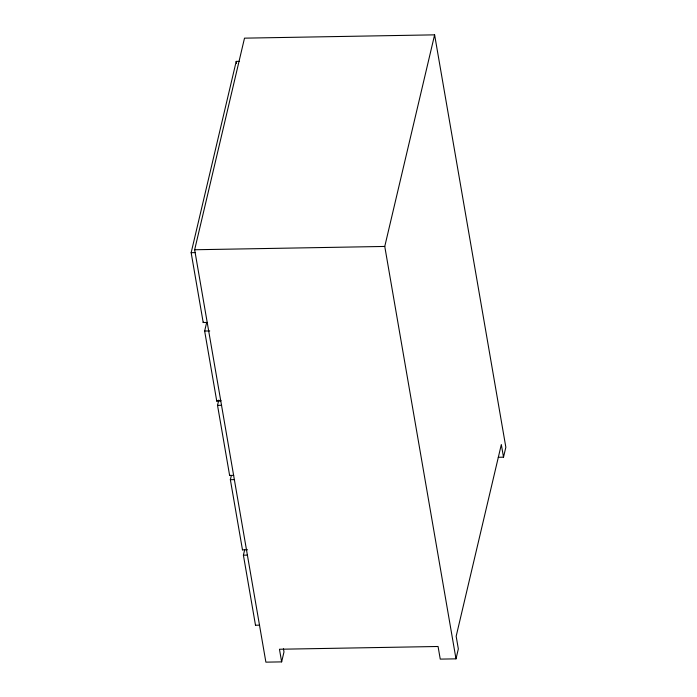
<?xml version="1.0" encoding="UTF-8"?>
<svg xmlns="http://www.w3.org/2000/svg" width="697" height="697" viewBox="0 0 697 697"><rect width="100%" height="100%" fill="white"/><g stroke="black" fill="none" stroke-linecap="round" stroke-linejoin="round"><path stroke-width="1.05" d="M207.288 322.441L203.21 322.519L191.152 252.68L236.213 61.397L239.271 61.345M283.435 648.785L283.984 651.948L281.64 661.88L265.888 662.15L194.655 249.753L244.508 38.152L434.614 34.85L505.848 447.247L503.513 457.18L498.259 457.276M203.21 322.519L203.315 322.075M220.827 401.019L216.75 401.089L204.648 331.031L206.634 322.58M216.75 401.089L216.872 400.557L220.949 400.487M233.704 475.363L229.627 475.432L217.525 405.375L218.771 400.087M229.627 475.432L229.731 474.988M247.574 549.767L242.478 549.863L230.358 479.693L231.36 475.459M242.478 549.863L242.582 549.419M259.58 625.174L255.503 625.244L243.401 555.187L244.647 549.907M255.503 625.244L255.607 624.8M281.64 661.88L279.462 649.247L438.065 646.485L440.251 659.118L455.995 658.848L384.761 246.442L434.614 34.85M455.995 658.848L458.338 648.916L456.16 636.283L501.326 444.555L503.513 457.18M194.655 249.753L384.761 246.442M191.152 252.68L195.23 252.61M204.648 331.031L209.745 330.944M217.525 405.375L221.602 405.305M230.358 479.693L234.436 479.623M243.401 555.187L247.479 555.117M236.213 61.397L236.588 63.532"/></g></svg>
